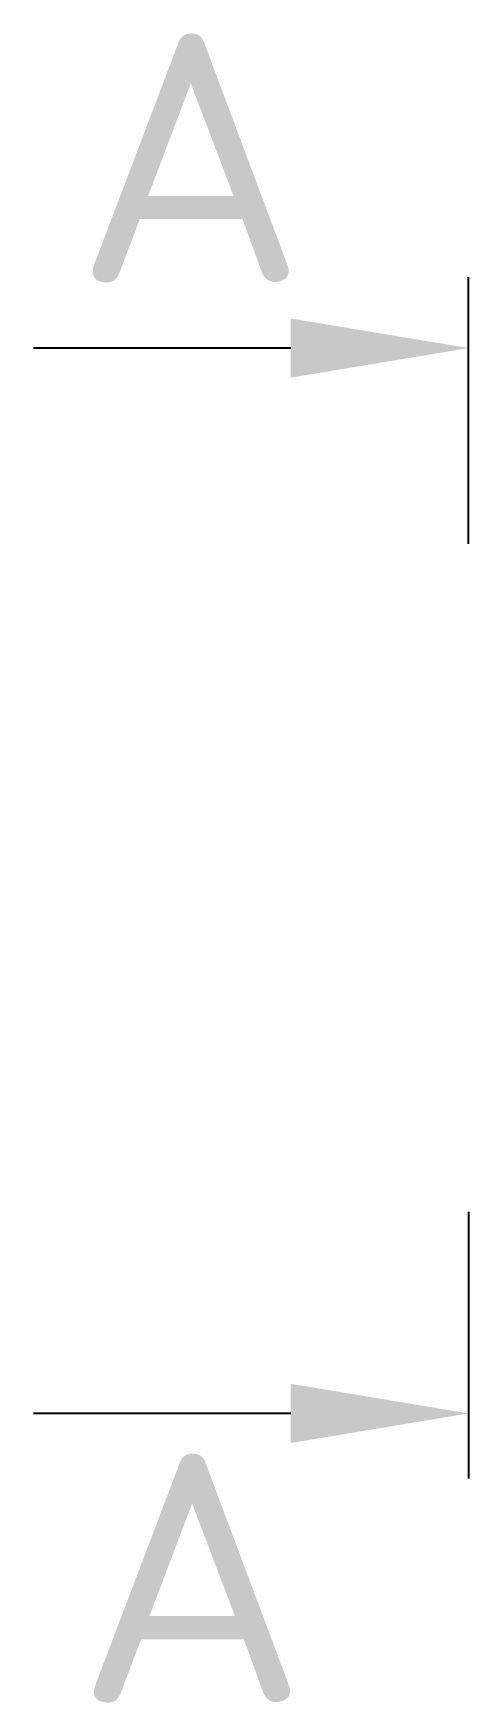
# Model space of a CAD drawing. Header units: millimetres. Extents: x -49 to 0, y -93 to 95.
import ezdxf

# ---------------------------------------------------------------- set-up
doc = ezdxf.new("R2010")
doc.units = ezdxf.units.MM
doc.layers.add('Размеры @ 4', color=3, linetype='Continuous')
doc.styles.add('Стиль1', font='romanc.shx', dxfattribs={"oblique": 15})

# ---------------------------------------------------------------- blocks, each defined once
blk = doc.blocks.new('сечение_анат_2')
for p, q in [((0, 9.487), (0, 17)), ((-5, 15), (-12.241, 15)), ((0, -9.323), (0, -16.836)), ((-5, -15), (-12.241, -15))]:
    blk.add_line(p, q)
for points in [[(-5, 15.833), (-5, 14.167), (0, 15)], [(-5, -15.833), (-5, -14.166), (0, -15)]]:
    blk.add_solid(points)
at = {"style": 'Стиль1', "flags": 12}
blk.add_attdef('ВИД1', (-11.1, 16.861), '', height=7, dxfattribs=at)
at = {"style": 'Стиль1'}
blk.add_attdef('ВИД2', (-11.061, -23.13), '', height=7, dxfattribs=at)

msp = doc.modelspace()

# ---------------------------------------------------------------- block references
at = {"layer": 'Размеры @ 4'}
ref = msp.add_blockref('сечение_анат_2', (0, 0), dxfattribs=dict(at, xscale=4, yscale=4, zscale=4))
ref.add_attrib('ВИД1', 'А', (-44.4, 67.44), dxfattribs={"layer": '0', "height": 28, "style": 'Стиль1'})
ref.add_attrib('ВИД2', 'А', (-44.25, -92.52), dxfattribs={"layer": '0', "height": 28, "style": 'Стиль1'})

doc.saveas('drawing.dxf')
